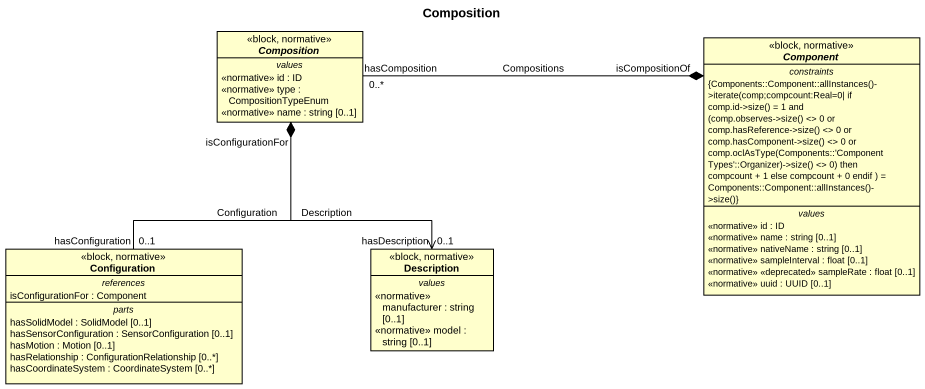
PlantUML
@startuml
title Composition
hide circle
hide empty members
abstract class Composition <<block, normative>> {
  -- values --
  <<normative>> id : ID
  <<normative>> type : CompositionTypeEnum
  <<normative>> name : string [0..1]
}
abstract class "Component" as Component_ <<block, normative>> {
  -- constraints --
  {field} {Components::Component::allInstances()->iterate(comp;compcount:Real=0| if comp.id->size() = 1 and (comp.observes->size() <> 0 or comp.hasReference->size() <> 0 or comp.hasComponent->size() <> 0 or comp.oclAsType(Components::'Component Types'::Organizer)->size() <> 0) then compcount + 1 else compcount + 0 endif ) = Components::Component::allInstances()->size()}
  -- values --
  <<normative>> id : ID
  <<normative>> name : string [0..1]
  <<normative>> nativeName : string [0..1]
  <<normative>> sampleInterval : float [0..1]
  <<normative>> <<deprecated>> sampleRate : float [0..1]
  <<normative>> uuid : UUID [0..1]
}
class Configuration <<block, normative>> {
  -- references --
  isConfigurationFor : Component
  -- parts --
  hasSolidModel : SolidModel [0..1]
  hasSensorConfiguration : SensorConfiguration [0..1]
  hasMotion : Motion [0..1]
  hasRelationship : ConfigurationRelationship [0..*]
  hasCoordinateSystem : CoordinateSystem [0..*]
}
class Description <<block, normative>> {
  -- values --
  <<normative>> manufacturer : string [0..1]
  <<normative>> model : string [0..1]
}
Composition "isConfigurationFor" *-- "hasConfiguration\n0..1" Configuration : Configuration
Composition *--> "hasDescription\n0..1" Description : Description
Component_ "isCompositionOf" *-left- "hasComposition\n0..*" Composition : Compositions
@enduml
